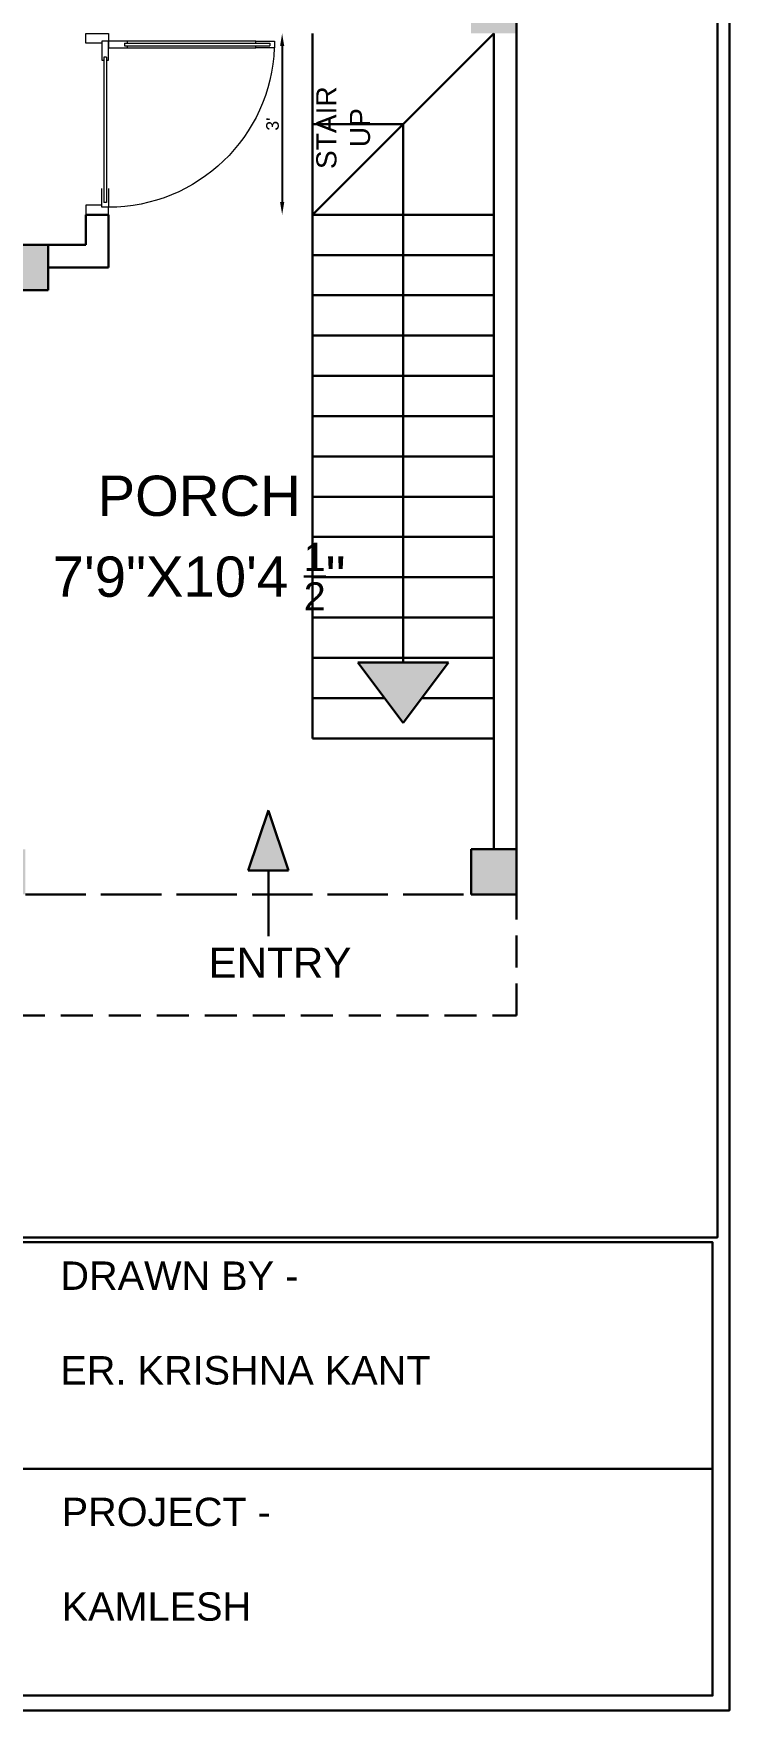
# Model space of a CAD drawing. Header units: inches. Extents: x 3219 to 3629, y 1199 to 1713.
# Drawn here: x 3490.3 to 3628.5, y 1199 to 1532.1 of the extents above; entities that cross this region are included whole.
import ezdxf
from ezdxf.lldxf.tags import DXFTag

# ---------------------------------------------------------------- set-up
doc = ezdxf.new("R2010")
doc.units = ezdxf.units.IN
doc.linetypes.add('ACAD_ISO02W100', pattern=[15, 12, -3])
doc.linetypes.add('DASHED2', pattern=[9.525, 6.35, -3.175])
doc.layers.add('door_win', color=19, linetype='Continuous', lineweight=5)
doc.layers.add('WALL', color=250, linetype='Continuous', lineweight=30)
doc.layers.add('PDF_Text', color=7, linetype='Continuous')
doc.styles.add('PDF Arial', font='arial.ttf')
doc.styles.get("Standard").update_dxf_attribs({"font": 'arial.ttf'})
tags = doc.linetypes.add('HIDDEN8', pattern=[0.04625, 0.03125, -0.015]).pattern_tags.tags
tags[6:7] = [DXFTag(74, 4), DXFTag(75, 0), DXFTag(340, '0'), DXFTag(46, 1.0), DXFTag(50, 0.0), DXFTag(44, 0.0), DXFTag(45, 0.0)]
tags[4:5] = [DXFTag(74, 4), DXFTag(75, 0), DXFTag(340, '0'), DXFTag(46, 1.0), DXFTag(50, 0.0), DXFTag(44, 0.0), DXFTag(45, 0.0)]
doc.dimstyles.new('ISO-25', dxfattribs={"dimtxt": 2.5, "dimasz": 2.5, "dimexe": 1.25, "dimexo": 0.625, "dimtad": 1, "dimlunit": 4, "dimtxsty": 'Standard', "dimcen": 2.5, "dimse1": 1, "dimse2": 1, "dimadec": 0, "dimazin": 0, "dimtfac": 1, "dimtmove": 0, "dimatfit": 3, "dimfxl": 1, "dimarcsym": 0})

# ---------------------------------------------------------------- blocks, each defined once
blk = doc.blocks.new('*D11')
at = {"layer": 'Defpoints', "color": 0, "transparency": 16777216}
for p in [(3545.73, 1532.08), (3539.71, 1496.08), (3545.73, 1496.08)]:
    blk.add_point(p, dxfattribs=at)
at = {"layer": 'WALL', "color": 0, "lineweight": -2, "transparency": 16777216}
blk.add_line((3539.71, 1529.58), (3539.71, 1498.58), dxfattribs=at)
at = {"layer": 'WALL', "color": 0, "transparency": 16777216}
for points in [[(3539.3, 1529.58), (3540.13, 1529.58), (3539.71, 1532.08)], [(3539.3, 1498.58), (3540.13, 1498.58), (3539.71, 1496.08)]]:
    blk.add_solid(points, dxfattribs=at)
at = {"layer": 'WALL', "color": 0, "transparency": 16777216, "insert": (3537.81, 1514.08), "char_height": 2.5, "attachment_point": 5, "rotation": 90}
blk.add_mtext("3'", dxfattribs=at)
blk = doc.blocks.new('c')
at = {"layer": 'door_win'}
for p, q in [((128488.76, -11152.72), (128494.02, -11152.72)), ((128488.76, -11154.91), (128488.76, -11152.72)), ((128490.29, -11154.91), (128488.76, -11154.91)), ((128490.29, -11154.91), (128490.29, -11154.91)), ((128492.48, -11154.91), (128490.29, -11154.91)), ((128492.48, -11154.47), (128492.48, -11154.91)), ((128494.02, -11154.47), (128492.48, -11154.47)), ((128494.02, -11152.72), (128494.02, -11154.47)), ((128490.29, -11192.59), (128488.76, -11192.59)), ((128488.76, -11192.59), (128488.76, -11194.78)), ((128490.29, -11192.59), (128490.29, -11192.59)), ((128492.48, -11192.59), (128490.29, -11192.59)), ((128492.48, -11193.03), (128492.48, -11192.59)), ((128494.02, -11193.03), (128492.48, -11193.03)), ((128494.02, -11191.49), (128498.4, -11191.49)), ((128494.02, -11193.03), (128494.02, -11191.49)), ((128498.4, -11193.03), (128494.02, -11193.03)), ((128494.02, -11194.78), (128494.02, -11193.03)), ((128498.4, -11191.49), (128498.4, -11191.93)), ((128498.4, -11191.49, 2.96), (128528.19, -11191.49, -2.15)), ((128498.4, -11192.59), (128498.4, -11193.03)), ((128528.19, -11193.03), (128498.4, -11193.03)), ((128528.19, -11191.49), (128528.19, -11191.93)), ((128532.57, -11191.49), (128528.19, -11191.49)), ((128528.19, -11192.59), (128528.19, -11193.03)), ((128528.19, -11193.03), (128532.57, -11193.03)), ((128532.57, -11193.03), (128532.57, -11191.49)), ((128488.76, -11194.78), (128494.02, -11194.78)), ((128488.76, -11194.78), (128494.02, -11194.78))]:
    blk.add_line(p, q, dxfattribs=at)
at = {"layer": 'door_win', "linetype": 'HIDDEN8', "lineweight": 5}
for p, q in [((128492.48, -11154.47), (128492.48, -11158.85)), ((128494.02, -11154.47), (128492.48, -11154.47)), ((128494.02, -11158.85), (128494.02, -11154.47)), ((128493.58, -11155.57, -2.55), (128492.92, -11155.57, -5.51)), ((128492.92, -11189.3, 2.96), (128492.92, -11155.57, -2.55)), ((128493.58, -11189.3, 2.96), (128493.58, -11155.57, -2.55)), ((128492.48, -11188.65), (128492.92, -11188.65)), ((128492.48, -11193.03), (128492.48, -11188.65)), ((128493.58, -11189.3, 2.96), (128492.92, -11189.3)), ((128493.58, -11188.65), (128494.02, -11188.65)), ((128494.02, -11188.65), (128494.02, -11193.03)), ((128494.02, -11193.03), (128492.48, -11193.03))]:
    blk.add_line(p, q, dxfattribs=at)
at = {"layer": 'door_win', "color": 181}
for p, q in [((128497.74, -11192.59, 2.96), (128497.74, -11191.93)), ((128497.74, -11191.93, 2.96), (128531.48, -11191.93, -2.55)), ((128497.74, -11192.59, 2.96), (128531.48, -11192.59, -2.55)), ((128531.48, -11192.59, -2.55), (128531.48, -11191.93, -2.55))]:
    blk.add_line(p, q, dxfattribs=at)
at = {"layer": 'door_win', "linetype": 'HIDDEN8', "lineweight": 5}
blk.add_ellipse((128494.04, -11192.98, -2.55), major_axis=(27.23, 27.23), ratio=1, start_param=5.536472, end_param=7.069278, dxfattribs=at)

msp = doc.modelspace()

# ---------------------------------------------------------------- hatches: boundary and pattern name
at = {"layer": 'WALL', "true_color": 0x000000}
h = msp.add_hatch(color=18, dxfattribs=at)
h.dxf.hatch_style = 1
h.paths.add_polyline_path([(3295.227, 1370.075), (3286.227, 1370.075), (3286.227, 1361.075), (3295.227, 1361.075)])
h.paths.add_polyline_path([(3376.227, 1370.075), (3367.227, 1370.075), (3367.227, 1361.075), (3376.227, 1361.075)])
h.paths.add_polyline_path([(3488.727, 1365.575), (3488.727, 1370.075), (3479.727, 1370.075), (3479.727, 1361.075), (3488.727, 1361.075)])
h.paths.add_polyline_path([(3586.227, 1370.075), (3577.227, 1370.075), (3577.227, 1361.075), (3586.227, 1361.075)])
h.paths.add_polyline_path([(3586.227, 1541.075), (3577.227, 1541.075), (3577.227, 1532.075), (3581.727, 1532.075), (3586.227, 1532.075)])
h.paths.add_polyline_path([(3464.727, 1536.572), (3464.727, 1541.075), (3455.727, 1541.075), (3455.727, 1532.075), (3464.727, 1532.075)])
h.paths.add_polyline_path([(3493.227, 1490.075), (3484.227, 1490.075), (3484.227, 1485.575), (3484.227, 1481.075), (3488.727, 1481.075), (3493.227, 1481.075)])
h.paths.add_polyline_path([(3380.727, 1490.075), (3371.727, 1490.075), (3371.727, 1481.075), (3380.727, 1481.075)])
h.paths.add_polyline_path([(3412.227, 1535.823), (3412.227, 1541.075), (3403.227, 1541.075), (3403.227, 1536.575), (3403.227, 1532.075), (3412.227, 1532.075)])
h.paths.add_polyline_path([(3295.235, 1541.075), (3286.235, 1541.075), (3286.235, 1536.575), (3286.235, 1532.075), (3295.235, 1532.075)])
h.paths.add_polyline_path([(3295.235, 1661.075), (3286.235, 1661.075), (3286.235, 1652.075), (3295.235, 1652.075)])
h.paths.add_polyline_path([(3412.227, 1661.075), (3403.227, 1661.075), (3403.227, 1652.075), (3412.227, 1652.075)])
h.paths.add_polyline_path([(3464.727, 1661.075), (3455.727, 1661.075), (3455.727, 1652.075), (3464.727, 1652.075), (3464.727, 1656.575)])
h.paths.add_polyline_path([(3586.227, 1661.075), (3577.227, 1661.075), (3577.227, 1652.075), (3586.227, 1652.075)])
h = msp.add_hatch(color=18, dxfattribs=at)
h.dxf.hatch_style = 1
h.paths.add_polyline_path([(3572.727, 1407.174), (3563.727, 1407.174), (3554.727, 1407.174), (3563.727, 1395.174)])
h = msp.add_hatch(color=18, dxfattribs=at)
h.dxf.hatch_style = 1
h.paths.add_polyline_path([(3536.952, 1377.738), (3532.979, 1365.818), (3540.979, 1365.818)])

# ---------------------------------------------------------------- linework, layer by layer
at = {"layer": 'WALL'}
for p, q in [((3586.227, 1661.075), (3586.227, 1361.075)), ((3545.727, 1532.075), (3545.727, 1496.075)), ((3545.727, 1496.075), (3581.727, 1532.075)), ((3581.727, 1532.075), (3581.727, 1370.075)), ((3581.727, 1532.075), (3581.727, 1496.075)), ((3545.727, 1514.075), (3563.727, 1514.075)), ((3563.727, 1514.075), (3563.727, 1407.174)), ((3500.727, 1496.075), (3500.727, 1490.075)), ((3500.727, 1496.075), (3500.727, 1496.075)), ((3500.727, 1496.075), (3505.227, 1496.075)), ((3505.227, 1496.075), (3505.227, 1485.575)), ((3581.727, 1496.075), (3545.727, 1496.075)), ((3545.727, 1496.075), (3545.727, 1392.075)), ((3484.227, 1490.075), (3493.227, 1490.075)), ((3500.727, 1490.075), (3488.727, 1490.075)), ((3493.227, 1490.075), (3493.227, 1481.075)), ((3505.227, 1485.575), (3493.227, 1485.575)), ((3581.727, 1488.075), (3545.727, 1488.075)), ((3493.227, 1481.075), (3484.227, 1481.075)), ((3581.727, 1480.075), (3545.727, 1480.075)), ((3581.727, 1472.075), (3545.727, 1472.075)), ((3581.727, 1464.075), (3545.727, 1464.075)), ((3581.727, 1456.075), (3545.727, 1456.075)), ((3581.727, 1448.075), (3545.727, 1448.075)), ((3581.727, 1440.075), (3545.727, 1440.075)), ((3581.727, 1432.075), (3545.727, 1432.075)), ((3581.727, 1424.075), (3545.727, 1424.075)), ((3581.727, 1416.075), (3545.727, 1416.075)), ((3581.727, 1408.075), (3545.727, 1408.075)), ((3563.727, 1407.174), (3554.727, 1407.174)), ((3554.727, 1407.174), (3563.727, 1395.174)), ((3563.727, 1407.174), (3572.727, 1407.174)), ((3572.727, 1407.174), (3563.727, 1395.174)), ((3560.052, 1400.075), (3545.727, 1400.075)), ((3581.727, 1400.075), (3567.403, 1400.075)), ((3581.727, 1392.075), (3545.727, 1392.075)), ((3536.979, 1377.818), (3532.979, 1365.818)), ((3540.979, 1365.818), (3536.979, 1377.659)), ((3586.227, 1370.075), (3577.227, 1370.075)), ((3577.227, 1370.075), (3577.227, 1361.075)), ((3586.227, 1361.075), (3586.227, 1370.075)), ((3536.979, 1365.818), (3532.979, 1365.818)), ((3532.979, 1365.818), (3540.979, 1365.818)), ((3536.979, 1352.793), (3536.979, 1365.818)), ((3586.227, 1361.075), (3577.227, 1361.075)), ((3577.227, 1361.075), (3586.227, 1361.075)), ((3374.172, 1246.987), (3625.175, 1246.987))]:
    msp.add_line(p, q, dxfattribs=at)
at = {"layer": 'WALL', "linetype": 'ACAD_ISO02W100'}
msp.add_line((3488.727, 1361.075), (3577.227, 1361.075), dxfattribs=at)
at = {"layer": 'WALL', "linetype": 'DASHED2'}
for p, q in [((3586.227, 1337.075), (3586.227, 1361.075)), ((3286.227, 1337.075), (3586.227, 1337.075))]:
    msp.add_line(p, q, dxfattribs=at)
at = {"layer": 'WALL'}
for points in [[(3218.787, 1712.558), (3628.54, 1712.558), (3628.54, 1199.023), (3218.787, 1199.023)], [(3219.38, 1711.98), (3626.144, 1711.98), (3626.144, 1292.957), (3219.38, 1292.957)], [(3219.38, 1291.994), (3625.175, 1291.994), (3625.175, 1201.979), (3219.38, 1201.979)]]:
    msp.add_lwpolyline(points, close=True, dxfattribs=at)

# ---------------------------------------------------------------- block references
at = {"layer": 'door_win', "color": 2, "xscale": -0.8553396049535318, "yscale": 0.8553396049535318, "zscale": 0.8553396049535318, "rotation": 179.9999999428373}
msp.add_blockref('c', (-106400.798, -8043.289), dxfattribs=at)

# ---------------------------------------------------------------- texts
at = {"layer": 'PDF_Text', "linetype": 'Continuous', "attachment_point": 7, "style": 'PDF Arial'}
for s, insert, char_height, width in [('DRAWN BY -\\P\\PER. KRISHNA KANT', (3495.667, 1263.679), 5.63741, 102.52389), ('PROJECT -\\P\\PKAMLESH ', (3495.92, 1216.759), 5.6374, 104.13457)]:
    msp.add_mtext(s, dxfattribs=dict(at, insert=insert, char_height=char_height, width=width))
at = {"layer": 'WALL', "insert": (3546.492, 1498.544), "char_height": 4, "attachment_point": 1, "rotation": 90}
msp.add_mtext_dynamic_manual_height_columns('\\pxqc;STAIR \\PUP', width=29.64418, gutter_width=12.5, heights=[0], dxfattribs=at)
at = {"layer": 'WALL', "attachment_point": 1}
for s, width, insert, char_height in [('\\A1;\\pxqc;PORCH\\P7\'9"X10\'4 {\\H0.7x;\\S1/2;}"', 67.49843, (3489.484, 1444.258), 8), ('ENTRY', 90.7618, (3525.076, 1350.526), 6)]:
    msp.add_mtext_dynamic_manual_height_columns(s, width=width, gutter_width=12.5, heights=[0], dxfattribs=dict(at, insert=insert, char_height=char_height))

# ---------------------------------------------------------------- dimensions: what is measured, and where the dimension line sits
at = {"layer": 'WALL'}
dim = msp.add_linear_dim(base=(3539.714, 1496.075), p1=(3545.727, 1532.075), p2=(3545.727, 1496.075), angle=90, dimstyle='ISO-25', dxfattribs=at)
dim.commit()
dim.dimension.update_dxf_attribs({"geometry": '*D11', "text_midpoint": (3537.811, 1514.075)})

doc.saveas('drawing.dxf')
